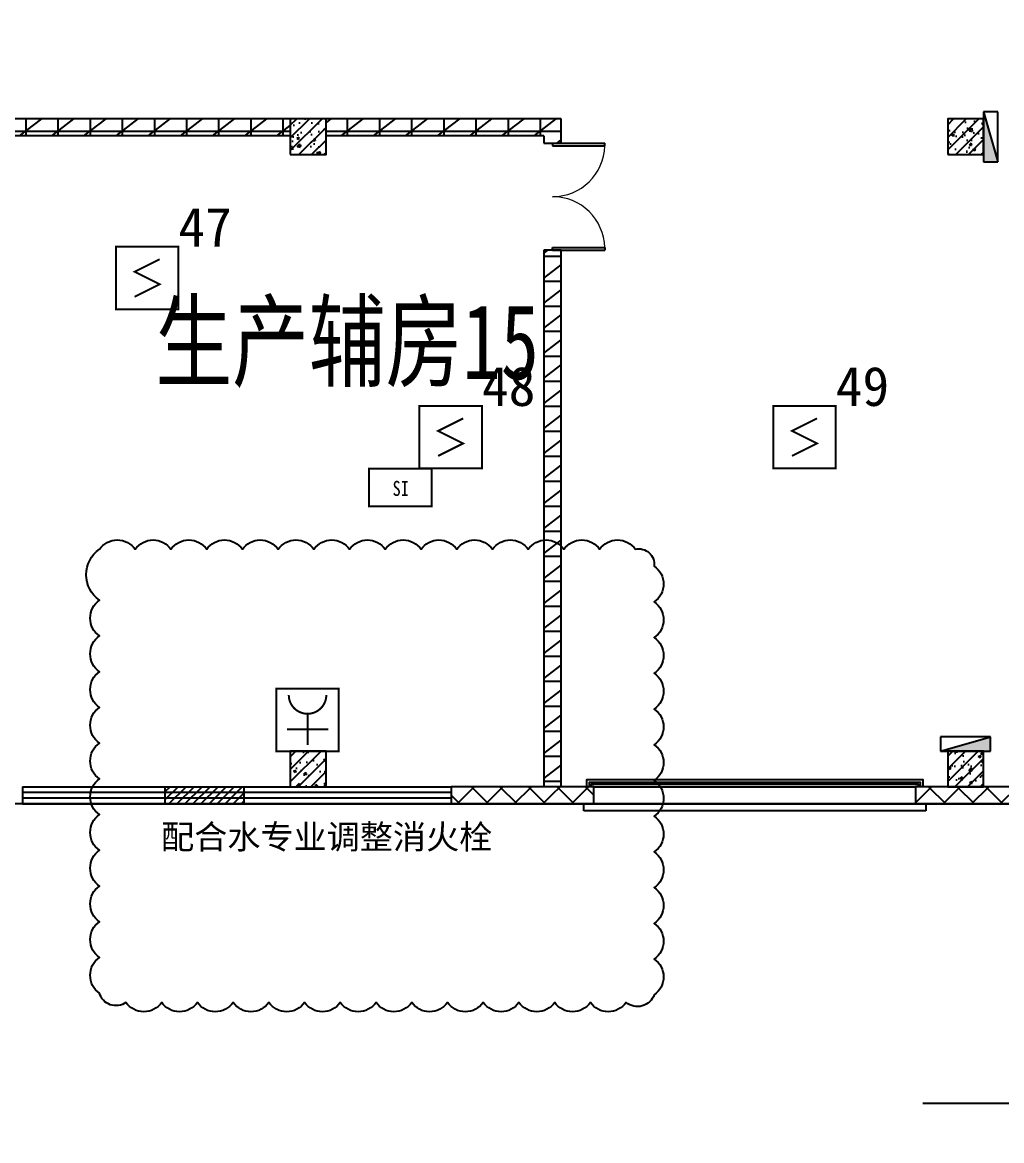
# Model space of a CAD drawing. Header units: millimetres. Extents: x -633009578 to 5705885, y -633235091 to 2571734.
# Drawn here: x 3297820 to 3311525, y 1851047 to 1866700 of the extents above; entities that cross this region are included whole.
import ezdxf

# ---------------------------------------------------------------- set-up
doc = ezdxf.new("R2010")
doc.units = ezdxf.units.MM
doc.header["$LTSCALE"] = 1000
doc.header["$MEASUREMENT"] = 0
doc.linetypes.add('DASH', pattern=[0.35, 0.25, -0.1])
doc.layers.get('0').update_dxf_attribs({"color": 9})
for name, color, linetype in [('000000000000电气', 7, 'Continuous'), ('3T_WOOD', 21, 'Continuous'), ('A-COLUM(柱)', 255, 'Continuous'), ('A-DI-S(箭头)', 76, 'Continuous'), ('A-DOOR(门）', 4, 'Continuous'), ('A-F-AREA(计算)', 5, 'Continuous'), ('A-FLOR(看线)', 8, 'Continuous'), ('A-HATH(填充)', 8, 'Continuous'), ('A-LM-RAIL(栏杆)', 167, 'Continuous'), ('A-TEXT(房间)', 243, 'Continuous'), ('A-WALL(墙)', 255, 'Continuous'), ('A-WINDOW（窗）', 4, 'Continuous'), ('EQUIP_消火栓', 7, 'Continuous'), ('WALL', 9, 'Continuous'), ('设备-消防', 3, 'Continuous'), ('设备-照明', 3, 'Continuous')]:
    doc.layers.add(name, color=color, linetype=linetype)
doc.styles.add('_TCH', font='simhei.ttf', dxfattribs={"width": 0.75, "bigfont": 'hztxt.shx'})
doc.styles.add('ELEC-DIM', font='simhei.ttf')
doc.styles.add('IDQSTYLE', font='simhei.ttf', dxfattribs={"width": 0.707, "bigfont": 'hztxt.shx'})
doc.styles.get("Standard").update_dxf_attribs({"font": 'simhei.ttf', "bigfont": 'hztxt.shx'})
doc.styles.add('宋体', font='simhei.ttf')
pattern_1 = [(45, (850121.4751960391, 677977.5160347573), (-200.0002033111466, 200.0002033111467), []), (135, (850121.4751960391, 677977.5160347573), (-200.0002033111467, -200.0002033111466), [])]
pattern_2 = [(0, (849921.4751960391, 677977.5160347573), (0, 350), []), (37.875, (850321.4751960391, 677977.5160347573), (-169.61527734408, 218.0766567528281), []), (90, (850321.4751960391, 677977.5160347573), (-450, 2.755455298081545e-14), [])]

# ---------------------------------------------------------------- blocks, each defined once
blk = doc.blocks.new('HC001224')
at = {"color": 0, "linetype": 'Continuous', "const_width": 0.2}
blk.add_lwpolyline([(-3.125, 3.125), (3.125, 3.125), (3.125, -3.125), (-3.125, -3.125)], close=True, dxfattribs=at)
blk.add_lwpolyline([(1.25, 1.875), (-1.25, 0.625), (1.25, -0.625), (-1.25, -1.875)], dxfattribs=at)
at = {"color": 0, "style": 'IDQSTYLE', "width": 0.7}
blk.add_attdef('PSFHATT', (5.125, -3.125), '', height=2.5, dxfattribs=at)
blk = doc.blocks.new('HC001552')
at = {"color": 0, "linetype": 'Continuous', "const_width": 0.2}
blk.add_lwpolyline([(-3.125, 3.125), (3.125, 3.125), (3.125, -3.125), (-3.125, -3.125)], close=True, dxfattribs=at)
blk.add_lwpolyline([(-1.875, 2.5, 0.1989123673796508), (-1.325825214724788, 1.174174785275256, 0.1989123673796632), (-1.010554351787499e-15, 0.625, 0.1989123673796561), (1.325825214724758, 1.174174785275198, 0.1989123673796527), (1.875, 2.5)], format="xyb", dxfattribs=at)
for points in [[(-1.4210854715202e-14, 0.625), (0, -2.5)], [(-2.062500000000007, -0.9375000000000071), (2.062499999999993, -0.9374999999999931)]]:
    blk.add_lwpolyline(points, dxfattribs=at)
at = {"color": 0, "style": 'IDQSTYLE', "width": 0.7}
blk.add_attdef('PSFHATT', (5.125, -3.125), '', height=2.5, dxfattribs=at)
blk = doc.blocks.new('HC001180')
at = {"color": 0, "linetype": 'Continuous', "const_width": 0.2}
blk.add_lwpolyline([(-3.125, 1.875000000000028), (3.125, 1.875000000000028), (3.125, -1.874999999999972), (-3.125, -1.874999999999972)], close=True, dxfattribs=at)
at = {"color": 0, "style": 'IDQSTYLE', "width": 0.7}
for tag, p in [('SI', (-0.7698887372055268, -0.8480397754184743)), ('PSFHATT', (5.125, -1.874999999999972))]:
    blk.add_attdef(tag, p, '', height=1.5, dxfattribs=at)
blk = doc.blocks.new('$TwtSys$00000434')
for p, q in [((-0.5, 0.5), (-0.5, -0.5)), ((-0.5, -0.5), (0.5, 0.5)), ((0.5, 0.5), (-0.5, 0.5)), ((0.5, -0.5), (0.5, 0.5)), ((-0.5, -0.5), (0.5, -0.5))]:
    blk.add_line(p, q)
blk.add_solid([(0.5, -0.5), (0.5, 0.5), (-0.5, -0.5)])
blk = doc.blocks.new('G$CD148DACB')
at = {"layer": 'EQUIP_消火栓', "xscale": 700, "yscale": 200, "zscale": 700}
for p, rotation in [((-104350.0000000158, 8599.999991259305), 269.9999949910436), ((-104699.9999912675, 100.0000000428408), 359.9999949910436)]:
    blk.add_blockref('$TwtSys$00000434', p, dxfattribs=dict(at, rotation=rotation))
blk = doc.blocks.new('$DorLib2D$00000126')
at = {"color": 0, "linetype": 'Continuous'}
for p, q in [((-0.5319999999956053, 0.5), (-0.5319999999956053, 0.900000000000091)), ((0.5320000000047003, 0.900000000000091), (0.5320000000047003, 0.5000000000002274))]:
    blk.add_line(p, q, dxfattribs=at)
at = {"color": 0, "linetype": 'DASH'}
for p, q in [((-0.5319999999956053, 0.900000000000091), (0.5320000000047003, 0.900000000000091)), ((-0.5319999999956053, 0.5), (0.5320000000047003, 0.5000000000002274))]:
    blk.add_line(p, q, dxfattribs=at)
blk = doc.blocks.new('$DorLib2D$00000002')
for p, q in [((-0.5, -5.684341886080802e-17), (-0.5000000000000007, 0.4875)), ((-0.4750000000000007, 0.4875), (-0.5000000000000007, 0.4875)), ((-0.475, -2.842170943040401e-17), (-0.4750000000000007, 0.4875)), ((0.475, -2.842170943040401e-17), (0.4750000000000007, 0.4875)), ((0.4750000000000007, 0.4875), (0.5000000000000007, 0.4875)), ((0.5, -5.684341886080802e-17), (0.5000000000000007, 0.4875)), ((-0.5, -5.684341886080802e-17), (-0.475, -2.842170943040401e-17)), ((0.5, -5.684341886080802e-17), (0.475, -2.842170943040401e-17))]:
    blk.add_line(p, q)
at = {"lineweight": 13}
for centre, start, end in [((-0.4875, -4.263256414560601e-17), 0, 88.53071641864632), ((0.4875, -4.263256414560601e-17), 91.4692835813537, 180)]:
    blk.add_arc(centre, 0.4875, start, end, dxfattribs=at)
blk = doc.blocks.new('$TCHSYS$WIN2D')
for p, q in [((-0.5, 0.5), (0.5, 0.5)), ((-0.5, 0.5), (-0.4999999999999999, -0.5)), ((0.5, 0.5), (0.4999999999999998, -0.5)), ((0.5, 0.1666666666666666), (-0.5, 0.1666666666666666)), ((0.5, -0.1666666666666667), (-0.5, -0.1666666666666667)), ((-0.4999999999999999, -0.5), (0.5, -0.5))]:
    blk.add_line(p, q)
blk = doc.blocks.new('_FZH')
h = blk.add_hatch()
h.set_pattern_fill('钢筋混凝土', color=256, scale=0.1, style=0)
h.set_pattern_definition([(45, (0, 0), (-0.1767766952966369, 0.1767766952966369), []), (50, (0, 0), (0.7172601826007535, -0.06275213498259512), [0.07500000000000001, -0.8250000000000001]), (355, (0, 0), (-0.138751333613, 0.7521921337000119), [0.06, -0.66]), (100.4514, (0.05977168000000001, -0.00522934), (0.5785093817140216, 0.6894395420609536), [0.06374019, -0.701142112]), (46.1842, (0, 0.2), (1.067241048625645, -0.1655190143290181), [0.1125, -1.2375]), (96.6356, (0.088936745, 0.186206693), (0.9346627055487033, 0.9741178709004418), [0.095610288, -1.051713]), (351.1842, (0, 0.2), (0.9346619451336272, 0.9741186009253247), [0.09000000000000001, -0.9900000000000001]), (21, (0.1, 0.15), (0.5969070521184617, -0.4026188906653388), [0.07500000000000001, -0.8250000000000001]), (326, (0.1, 0.15), (0.2433153319215824, 0.7251500450468529), [0.06, -0.66]), (71.4514, (0.149742233, 0.116448394), (0.84022262858149, 0.3225304967099524), [0.06374019, -0.701142112]), (37.50000000000001, (0, 0), (0.01215985531729062, 0.3328938538313115), [0, -0.652, 0, -0.67, 0, -0.6625000000000001]), (7.499999999999999, (0, 0), (0.2630695374421486, 0.3944117118823603), [0, -0.382, 0, -0.637, 0, -0.2525]), (-32.5, (-0.223, 0), (0.533822436172409, -0.02255487173437976), [0, -0.25, 0, -0.78, 0, -1.035]), (-42.5, (-0.323, 0), (0.5831861693423862, 0.1001049823323177), [0, -0.325, 0, -0.518, 0, -0.735])])
h.paths.add_polyline_path([(-0.5, -0.5), (0.5, -0.5), (0.5, 0.5), (-0.5, 0.5)])
blk.add_lwpolyline([(-0.5, -0.5), (0.5, -0.5), (0.5, 0.5), (-0.5, 0.5)], close=True)

msp = doc.modelspace()

# ---------------------------------------------------------------- hatches: boundary and pattern name
at = {"layer": '3T_WOOD'}
h = msp.add_hatch(dxfattribs=at)
h.set_pattern_fill('ANSI31', color=256, scale=50)
h.set_pattern_definition([(45, (2160479.395743424, 677977.51603476), (-56.1266007566822, 56.12660075668221), [])])
h.paths.add_polyline_path([(3299820.046416624, 1855999.596922419), (3300920.046416624, 1855999.596922419), (3300920.046416624, 1855759.596922419), (3299820.046416624, 1855759.596922419)])
at = {"layer": 'A-HATH(填充)'}
h = msp.add_hatch(dxfattribs=at)
h.set_pattern_fill('空心砖', color=256, scale=100, style=0)
h.set_pattern_definition(pattern_2)
h.paths.add_polyline_path([(3301569.994031765, 1865109.596922392), (3301569.994031765, 1865349.596922394), (3297429.994032404, 1865349.596922433), (3297669.994032389, 1865109.596922396)])
h = msp.add_hatch(dxfattribs=at)
h.set_pattern_fill('空心砖', color=256, scale=100, style=0)
h.set_pattern_definition(pattern_2)
h.paths.add_polyline_path([(3302069.994031765, 1865349.596922397), (3302069.994031765, 1865109.596922386), (3305119.994031819, 1865109.596922318), (3305359.994031766, 1865349.59692246)])
h = msp.add_hatch(dxfattribs=at)
h.set_pattern_fill('空心砖', color=256, scale=100, style=0)
h.set_pattern_definition(pattern_2)
h.paths.add_polyline_path([(3305119.994031819, 1865109.596922318), (3305119.994031818, 1865009.596922107), (3305359.99403174, 1865009.596922107), (3305359.994031766, 1865349.59692246)])
h = msp.add_hatch(dxfattribs=at)
h.set_pattern_fill('空心砖', color=256, scale=100, style=0)
h.set_pattern_definition(pattern_2)
h.paths.add_polyline_path([(3305359.994031766, 1855999.596922429), (3305359.99403174, 1863509.596922107), (3305119.994031818, 1863509.596922107), (3305119.994031818, 1855999.596922429)])
h = msp.add_hatch(dxfattribs=at)
h.set_pattern_fill('多孔材料', color=256, scale=100, style=0)
h.set_pattern_definition(pattern_1)
h.paths.add_polyline_path([(3305239.99403177, 1855999.596922424), (3303820.046416437, 1855999.596922432), (3303820.046416437, 1855759.596922426), (3305239.99403177, 1855759.596922424)])
h = msp.add_hatch(dxfattribs=at)
h.set_pattern_fill('多孔材料', color=256, scale=100, style=0)
h.set_pattern_definition(pattern_1)
h.paths.add_polyline_path([(3305239.99403177, 1855759.596922424), (3305820.046416946, 1855759.59692243), (3305820.046416946, 1855999.596922419), (3305239.99403177, 1855999.596922424)])
h = msp.add_hatch(dxfattribs=at)
h.set_pattern_fill('多孔材料', color=256, scale=100, style=0)
h.set_pattern_definition(pattern_1)
h.paths.add_polyline_path([(3310320.046416946, 1855759.59692243), (3312569.986826288, 1855759.59692243), (3312569.986826288, 1855999.596922419), (3310320.046416946, 1855999.596922419)])

# ---------------------------------------------------------------- linework, layer by layer
at = {"layer": '3T_WOOD'}
msp.add_lwpolyline([(3299820.046416624, 1855999.596922419), (3300920.046416624, 1855999.596922419), (3300920.046416624, 1855759.596922419), (3299820.046416624, 1855759.596922419)], close=True, dxfattribs=at)
at = {"layer": 'A-DI-S(箭头)'}
msp.add_lwpolyline([(3310419.994031748, 1851571.776073768), (3315338.744031748, 1851571.776073766), (3315529.828404738, 1852096.776073766), (3315714.971734481, 1851046.776073766), (3315901.244031748, 1851571.776073765), (3320819.994031748, 1851571.776073763)], dxfattribs=at)
at = {"layer": 'A-DOOR(门）'}
for p, q in [((3305820.046417063, 1855999.596922424), (3310320.046417063, 1855999.596922424)), ((3305820.046417063, 1855759.596922424), (3310320.046417063, 1855759.596922424))]:
    msp.add_line(p, q, dxfattribs=at)
at = {"layer": 'A-F-AREA(计算)'}
msp.add_lwpolyline([(3282179.971570265, 1991839.59697076), (3416459.971570265, 1991839.59697076), (3416459.971570265, 1855759.59697076), (3282179.971570265, 1855759.59697076)], close=True, dxfattribs=at)
at = {"layer": 'A-FLOR(看线)'}
msp.add_lwpolyline([(3305720.046417084, 1855999.596922423), (3305720.046417084, 1856099.596922423), (3310420.046417122, 1856099.596922423), (3310420.046417122, 1855999.596922441)], dxfattribs=at)
at = {"layer": 'A-LM-RAIL(栏杆)'}
for points in [[(3305755.046417084, 1855999.596922423), (3305755.046417084, 1856064.596922423), (3310385.046417122, 1856064.596922423), (3310385.046417122, 1855999.596922441)], [(3305785.046417084, 1855999.596922423), (3305785.046417084, 1856034.596922423), (3310355.046417122, 1856034.596922423), (3310355.046417122, 1855999.596922441)]]:
    msp.add_lwpolyline(points, dxfattribs=at)
at = {"layer": 'A-WALL(墙)'}
for p, q in [((3301569.994031977, 1865349.596922378), (3297429.994032404, 1865349.596922433)), ((3305359.994031766, 1865349.59692246), (3302069.994031977, 1865349.596922514)), ((3305359.99403174, 1865009.596922107), (3305359.994031766, 1865349.59692246)), ((3301569.994031977, 1865109.596922444), (3297669.994032389, 1865109.596922396)), ((3305119.994031819, 1865109.596922318), (3302069.994031977, 1865109.596922345)), ((3305119.994031819, 1865109.596922318), (3305119.994031818, 1865009.596922107)), ((3305119.994031818, 1865009.596922107), (3305359.99403174, 1865009.596922107)), ((3305359.99403174, 1863509.596922107), (3305119.994031818, 1863509.596922107)), ((3305119.994031818, 1863509.596922107), (3305119.994031818, 1855999.596922429)), ((3305359.994031766, 1855999.596922429), (3305359.99403174, 1863509.596922107)), ((3301819.994031765, 1856399.596922424), (3301819.994031765, 1856399.596922424)), ((3301819.994031765, 1856259.596928704), (3301819.994031765, 1856259.596928704)), ((3301819.994031765, 1856119.596934984), (3301819.994031765, 1856119.596934984))]:
    msp.add_line(p, q, dxfattribs=at)
at = {"layer": 'A-WINDOW（窗）'}
msp.add_lwpolyline([(3300920.04641657, 1855999.596922417), (3300920.04641657, 1855759.596922417)], dxfattribs=at)
at = {"layer": 'WALL'}
for p, q in [((3305239.99403177, 1855999.596922424), (3303820.046416437, 1855999.596922432)), ((3303820.046416437, 1855999.596922432), (3303820.046416437, 1855759.596922426)), ((3305820.046416946, 1855999.596922419), (3305239.99403177, 1855999.596922424)), ((3305820.046416946, 1855759.59692243), (3305820.046416946, 1855999.596922419)), ((3312569.986826288, 1855999.596922419), (3310320.046416946, 1855999.596922419)), ((3310320.046416946, 1855999.596922419), (3310320.046416946, 1855759.59692243)), ((3303820.046416437, 1855759.596922426), (3305239.99403177, 1855759.596922424)), ((3305239.99403177, 1855759.596922424), (3305820.046416946, 1855759.59692243)), ((3310320.046416946, 1855759.59692243), (3312569.986826288, 1855759.59692243))]:
    msp.add_line(p, q, dxfattribs=at)
at = {"layer": '设备-照明', "color": 6}
msp.add_lwpolyline([(3298899.317575238, 1859324.412794705, -0.5206), (3299399.317575238, 1859324.412794705, -0.5206), (3299899.317575238, 1859324.412794705, -0.5206), (3300399.317575238, 1859324.412794705, -0.5206), (3300899.317575238, 1859324.412794705, -0.5206), (3301399.317575238, 1859324.412794705, -0.5206), (3301899.317575238, 1859324.412794705, -0.5206), (3302399.317575238, 1859324.412794705, -0.5206), (3302899.317575238, 1859324.412794705, -0.5206), (3303399.317575238, 1859324.412794705, -0.5206), (3303899.317575238, 1859324.412794705, -0.5206), (3304399.317575238, 1859324.412794705, -0.5206), (3304899.317575238, 1859324.412794705, -0.5206), (3305399.317575238, 1859324.412794705, -0.5206), (3305899.317575238, 1859324.412794705, -0.5206), (3306399.317575238, 1859324.412794705, -0.5206), (3306662.837276074, 1859087.932495541, -0.5206), (3306662.837276074, 1858587.932495541, -0.5206), (3306662.837276074, 1858087.932495541, -0.5206), (3306662.837276074, 1857587.932495541, -0.5206), (3306662.837276074, 1857087.932495541, -0.5206), (3306662.837276074, 1856587.932495541, -0.5206), (3306662.837276074, 1856087.932495541, -0.5206), (3306662.837276074, 1855587.932495541, -0.5206), (3306662.837276074, 1855087.932495541, -0.5206), (3306662.837276074, 1854587.932495541, -0.5206), (3306662.837276074, 1854087.932495541, -0.5206), (3306662.837276074, 1853587.932495541, -0.5206), (3306662.837276074, 1853087.932495541, -0.5206), (3306269.720634911, 1852981.049136705, -0.5206), (3305769.720634911, 1852981.049136705, -0.5206), (3305269.720634911, 1852981.049136705, -0.5206), (3304769.720634911, 1852981.049136705, -0.5206), (3304269.720634911, 1852981.049136705, -0.5206), (3303769.720634911, 1852981.049136705, -0.5206), (3303269.720634911, 1852981.049136705, -0.5206), (3302769.720634911, 1852981.049136705, -0.5206), (3302269.720634911, 1852981.049136705, -0.5206), (3301769.720634911, 1852981.049136705, -0.5206), (3301269.720634911, 1852981.049136705, -0.5206), (3300769.720634911, 1852981.049136705, -0.5206), (3300269.720634911, 1852981.049136705, -0.5206), (3299769.720634911, 1852981.049136705, -0.5206), (3299269.720634911, 1852981.049136705, -0.5206), (3298899.317575238, 1853110.646077031, -0.5206), (3298899.317575238, 1853610.646077031, -0.5206), (3298899.317575238, 1854110.646077031, -0.5206), (3298899.317575238, 1854610.646077031, -0.5206), (3298899.317575238, 1855110.646077031, -0.5206), (3298899.317575238, 1855610.646077031, -0.5206), (3298899.317575238, 1856110.646077031, -0.5206), (3298899.317575238, 1856610.646077031, -0.5206), (3298899.317575238, 1857110.646077031, -0.5206), (3298899.317575238, 1857610.646077031, -0.5206), (3298899.317575238, 1858110.646077031, -0.5206), (3298899.317575238, 1858610.646077031, -0.5206), (3298899.317575238, 1859324.412794705, -0.5206)], format="xyb", close=True, dxfattribs=at)

# ---------------------------------------------------------------- block references
at = {"layer": '3T_WOOD'}
msp.add_blockref('G$CD148DACB', (3415719.994031765, 1856499.596922423), dxfattribs=at)
at = {"layer": 'A-COLUM(柱)', "xscale": 500, "yscale": 500, "zscale": 500}
for p in [(3301819.994031765, 1865099.596922424), (3311019.994031749, 1865099.596922424), (3301819.994031765, 1856249.596922424), (3311019.994031749, 1856249.596922424)]:
    msp.add_blockref('_FZH', p, dxfattribs=at)
at = {"layer": 'A-DOOR(门）', "xscale": 1500, "yscale": 1500, "zscale": 1500, "rotation": 270}
msp.add_blockref('$DorLib2D$00000002', (3305239.99403177, 1864259.596922183), dxfattribs=at)
at = {"layer": 'A-DOOR(门）', "extrusion": (0, 0, -1), "xscale": -4500, "yscale": 240, "zscale": 4500, "rotation": 180}
msp.add_blockref('$DorLib2D$00000126', (-3308070.046417063, 1855879.596922424), dxfattribs=at)
at = {"layer": 'A-WINDOW（窗）', "xscale": 6000.013096185634, "yscale": 240, "zscale": 6000.013096185634}
msp.add_blockref('$TCHSYS$WIN2D', (3300820.03986853, 1855879.596922424), dxfattribs=at)
at = {"layer": '设备-消防', "xscale": 140, "yscale": 140, "zscale": 140}
for p in [(3299565.767846846, 1863121.421040974), (3303813.971814688, 1860892.981798593), (3308765.767846846, 1860892.981798593)]:
    msp.add_blockref('HC001224', p, dxfattribs=at)
at = {"layer": '设备-消防'}
ref = msp.add_blockref('HC001180', (3303108.505968213, 1860190.069168525), dxfattribs=dict(at, xscale=140, yscale=140, zscale=140))
ref.add_attrib('SI', 'SI', (3303000.721545005, 1860071.343599967), dxfattribs={"layer": '0', "color": 0, "height": 210, "width": 0.8})
at = {"layer": '设备-消防', "color": 8, "xscale": 140, "yscale": 140, "zscale": 140}
msp.add_blockref('HC001552', (3301811, 1856934), dxfattribs=at)

# ---------------------------------------------------------------- texts
at = {"layer": '000000000000电气', "color": 1, "lineweight": 35, "style": '宋体'}
for s, p in [('47', (3300003.267846846, 1863558.921040974)), ('48', (3304251.471814688, 1861330.481798593)), ('49', (3309203.267846846, 1861330.481798593))]:
    msp.add_text(s, height=550, dxfattribs=at).set_placement(p)
at = {"layer": 'A-TEXT(房间)', "style": '_TCH', "width": 0.75}
msp.add_text('生产辅房15', height=1050, dxfattribs=at).set_placement((3299681.855181599, 1861706.173116858))
at = {"layer": '设备-照明', "color": 6, "style": 'ELEC-DIM'}
msp.add_text('配合水专业调整消火栓', height=339.8734177215189, dxfattribs=at).set_placement((3299760.688545429, 1855129.538895396))

doc.saveas('drawing.dxf')
